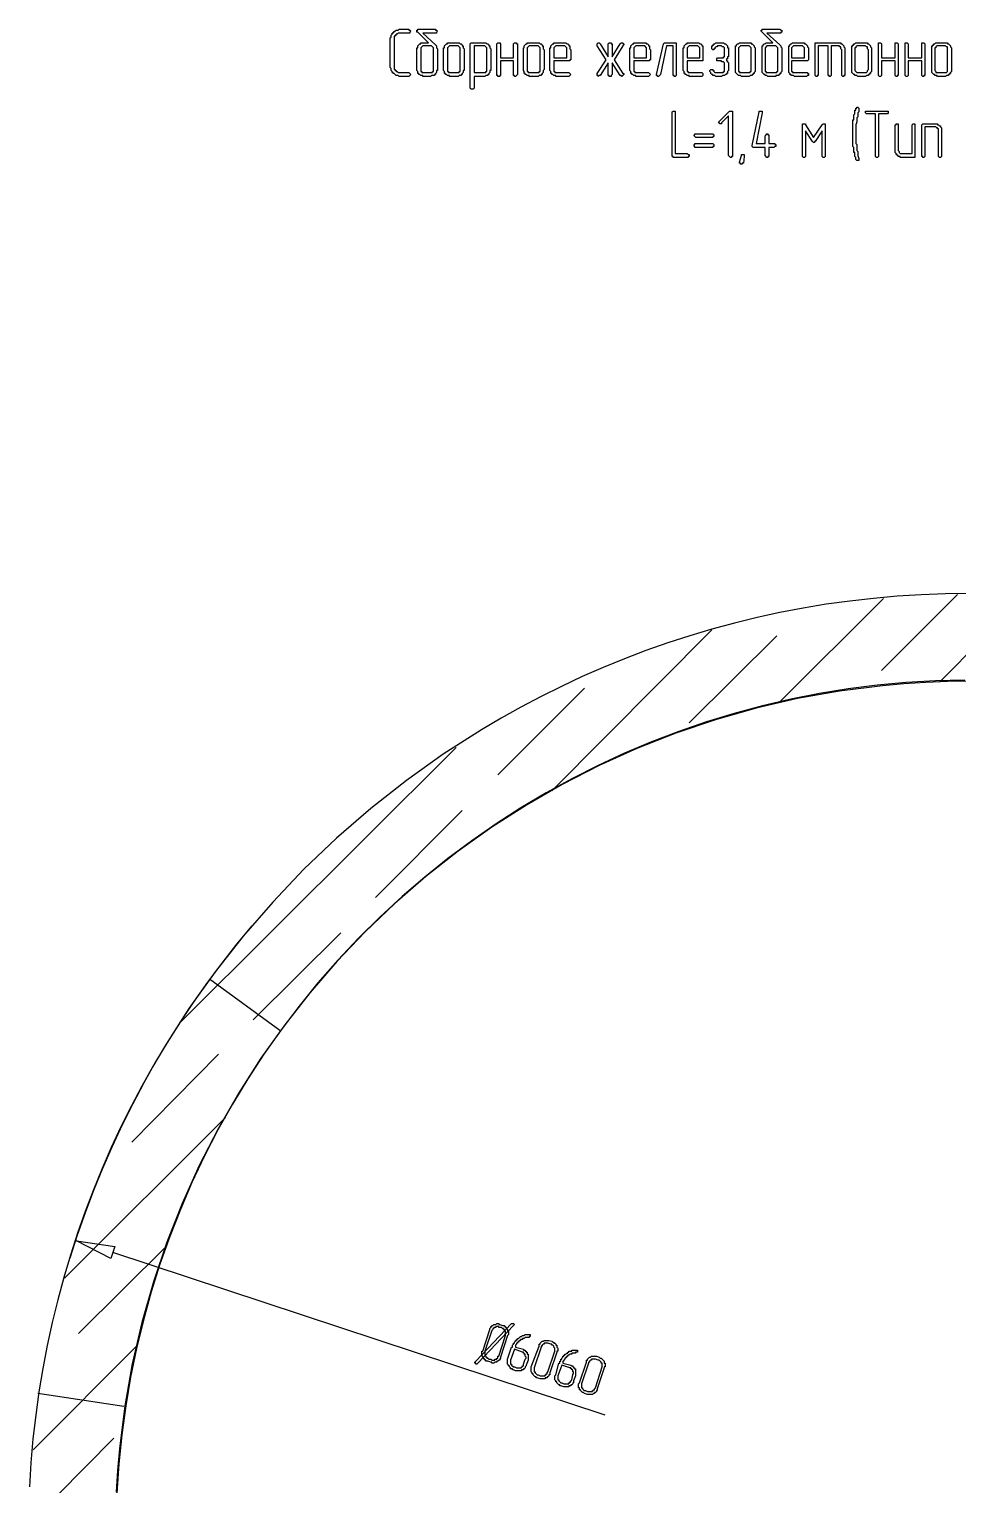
# Model space of a CAD drawing. Header units: millimetres. Extents: x 1 to 1188, y 1 to 840.
# Drawn here: x 575.1 to 634.8, y 267.4 to 361.1 of the extents above; entities that cross this region are included whole.
import ezdxf

# ---------------------------------------------------------------- set-up
doc = ezdxf.new("R2010")
doc.units = ezdxf.units.MM
doc.layers.add('GEOMETRY', color=7, linetype='Continuous')
doc.layers.add('TEXT_OUTLINE', color=7, linetype='Continuous')

msp = doc.modelspace()

# ---------------------------------------------------------------- linework, layer by layer
at = {"layer": 'GEOMETRY'}
for points in [[(599.51, 358.083), (598.876, 358.083), (598.813, 358.147), (598.685, 358.147), (598.558, 358.273), (598.494, 358.273), (598.494, 358.338), (598.431, 358.338), (598.431, 358.402), (598.368, 358.465), (598.368, 358.592), (598.304, 358.655), (598.304, 360.56), (598.368, 360.623), (598.368, 360.751), (598.431, 360.814), (598.431, 360.878), (598.494, 360.878), (598.494, 360.941), (598.558, 360.941), (598.558, 361.005), (598.621, 361.005), (598.685, 361.068), (598.813, 361.068), (598.876, 361.131), (599.51, 361.131), (599.51, 361.068), (599.573, 361.068), (599.638, 361.005), (599.573, 360.941), (599.573, 360.878), (598.813, 360.878), (598.748, 360.814), (598.685, 360.814), (598.685, 360.751), (598.621, 360.751), (598.621, 360.688), (598.558, 360.688), (598.558, 358.528), (598.621, 358.528), (598.621, 358.465), (598.685, 358.465), (598.685, 358.402), (598.748, 358.402), (598.813, 358.338), (599.51, 358.338), (599.573, 358.273), (599.638, 358.21), (599.573, 358.147)], [(601.226, 360.116), (601.289, 360.052), (601.289, 359.926), (601.352, 359.861), (601.352, 358.465), (601.289, 358.465), (601.289, 358.338), (601.226, 358.273), (601.226, 358.21), (601.161, 358.21), (601.161, 358.147), (600.971, 358.147), (600.907, 358.083), (600.4, 358.083), (600.4, 358.147), (600.272, 358.147), (600.209, 358.21), (600.145, 358.21), (600.145, 358.273), (600.082, 358.273), (600.082, 358.402), (600.019, 358.465), (600.019, 359.926), (600.082, 359.926), (600.082, 360.052), (600.209, 360.179), (600.272, 360.179), (600.272, 360.243), (600.781, 360.243), (600.082, 360.941), (600.019, 360.941), (600.019, 361.068), (600.082, 361.068), (600.082, 361.131), (601.226, 361.131), (601.226, 361.068), (601.289, 361.068), (601.352, 361.005), (601.289, 360.941), (601.289, 360.878), (600.4, 360.878)], [(623.386, 360.116), (623.451, 360.052), (623.451, 359.989), (623.514, 359.926), (623.514, 358.402), (623.451, 358.338), (623.451, 358.273), (623.386, 358.273), (623.386, 358.21), (623.323, 358.21), (623.323, 358.147), (623.132, 358.147), (623.132, 358.083), (622.625, 358.083), (622.56, 358.147), (622.434, 358.147), (622.434, 358.21), (622.37, 358.21), (622.307, 358.273), (622.244, 358.338), (622.244, 360.052), (622.307, 360.052), (622.307, 360.116), (622.37, 360.179), (622.434, 360.179), (622.497, 360.243), (622.942, 360.243), (622.18, 361.005), (622.18, 361.068), (622.244, 361.068), (622.244, 361.131), (623.386, 361.131), (623.451, 361.068), (623.514, 361.068), (623.514, 360.941), (623.451, 360.941), (623.451, 360.878), (622.56, 360.878)], [(601.098, 358.528), (601.098, 359.926), (600.971, 360.052), (600.4, 360.052), (600.335, 359.989), (600.272, 359.926), (600.272, 358.402), (600.335, 358.402), (600.335, 358.338), (601.034, 358.338), (601.034, 358.402), (601.098, 358.402)], [(603.067, 358.528), (603.067, 358.465), (603.003, 358.465), (603.003, 358.338), (602.94, 358.273), (602.94, 358.21), (602.877, 358.21), (602.877, 358.147), (602.748, 358.147), (602.685, 358.083), (602.114, 358.083), (602.114, 358.147), (601.988, 358.147), (601.923, 358.21), (601.86, 358.21), (601.86, 358.273), (601.796, 358.273), (601.796, 358.402), (601.733, 358.465), (601.733, 359.926), (601.796, 359.926), (601.796, 360.052), (601.923, 360.179), (601.988, 360.179), (601.988, 360.243), (602.748, 360.243), (602.813, 360.179), (602.877, 360.179), (602.94, 360.116), (602.94, 360.052), (603.003, 360.052), (603.003, 359.926), (603.067, 359.861)], [(602.813, 358.528), (602.813, 359.926), (602.748, 359.989), (602.685, 360.052), (602.114, 360.052), (601.988, 359.926), (601.988, 358.402), (602.051, 358.402), (602.051, 358.338), (602.748, 358.338), (602.748, 358.402), (602.813, 358.402)], [(603.702, 358.083), (603.702, 357.321), (603.639, 357.258), (603.51, 357.258), (603.447, 357.321), (603.447, 360.179), (603.51, 360.243), (604.464, 360.243), (604.527, 360.179), (604.591, 360.179), (604.654, 360.116), (604.654, 360.052), (604.718, 360.052), (604.718, 359.926), (604.781, 359.861), (604.781, 358.465), (604.718, 358.465), (604.718, 358.338), (604.654, 358.273), (604.654, 358.21), (604.591, 358.21), (604.591, 358.147), (604.464, 358.147), (604.401, 358.083)], [(603.702, 358.338), (604.464, 358.338), (604.464, 358.402), (604.527, 358.402), (604.527, 359.926), (604.401, 360.052), (603.702, 360.052)], [(606.242, 359.29), (606.242, 360.179), (606.305, 360.243), (606.432, 360.243), (606.432, 360.179), (606.495, 360.179), (606.495, 358.21), (606.369, 358.083), (606.305, 358.083), (606.305, 358.147), (606.242, 358.147), (606.242, 359.1), (605.416, 359.1), (605.416, 358.147), (605.353, 358.147), (605.353, 358.083), (605.226, 358.083), (605.226, 358.147), (605.163, 358.147), (605.163, 360.179), (605.226, 360.243), (605.353, 360.243), (605.416, 360.179), (605.416, 359.29)], [(608.21, 358.528), (608.146, 358.465), (608.146, 358.338), (608.083, 358.273), (608.083, 358.21), (608.019, 358.21), (608.019, 358.147), (607.893, 358.147), (607.829, 358.083), (607.257, 358.083), (607.257, 358.147), (607.131, 358.147), (607.067, 358.21), (607.004, 358.21), (607.004, 358.273), (606.94, 358.273), (606.94, 358.402), (606.877, 358.465), (606.877, 359.926), (606.94, 359.926), (606.94, 360.052), (607.067, 360.179), (607.131, 360.179), (607.131, 360.243), (607.893, 360.243), (607.956, 360.179), (608.019, 360.179), (608.083, 360.116), (608.083, 360.052), (608.146, 360.052), (608.146, 359.861), (608.21, 359.798)], [(607.956, 358.528), (607.956, 359.926), (607.829, 360.052), (607.257, 360.052), (607.131, 359.926), (607.131, 358.402), (607.194, 358.402), (607.194, 358.338), (607.893, 358.338), (607.893, 358.402), (607.956, 358.402)], [(608.845, 359.1), (608.845, 358.402), (608.908, 358.402), (608.908, 358.338), (609.797, 358.338), (609.86, 358.273), (609.925, 358.21), (609.86, 358.147), (609.797, 358.083), (608.972, 358.083), (608.972, 358.147), (608.845, 358.147), (608.781, 358.21), (608.718, 358.21), (608.718, 358.273), (608.655, 358.273), (608.655, 358.402), (608.591, 358.465), (608.591, 359.926), (608.655, 359.926), (608.655, 360.052), (608.781, 360.179), (608.845, 360.179), (608.845, 360.243), (609.607, 360.243), (609.67, 360.179), (609.734, 360.179), (609.797, 360.116), (609.797, 360.052), (609.86, 360.052), (609.86, 359.861), (609.925, 359.798), (609.925, 359.164), (609.86, 359.164), (609.86, 359.1)], [(608.845, 359.29), (609.67, 359.29), (609.67, 359.926), (609.544, 360.052), (608.972, 360.052), (608.845, 359.926)], [(612.592, 359.354), (613.1, 360.179), (613.164, 360.243), (613.29, 360.243), (613.29, 360.179), (613.354, 360.179), (613.354, 360.116), (613.29, 360.052), (612.719, 359.164), (613.29, 358.273), (613.354, 358.273), (613.354, 358.21), (613.227, 358.083), (613.164, 358.147), (613.1, 358.147), (612.592, 358.972), (612.592, 358.21), (612.528, 358.147), (612.528, 358.083), (612.402, 358.083), (612.402, 358.147), (612.338, 358.147), (612.338, 358.972), (611.83, 358.147), (611.766, 358.147), (611.703, 358.083), (611.703, 358.147), (611.639, 358.147), (611.639, 358.273), (612.21, 359.164), (611.639, 360.052), (611.639, 360.179), (611.703, 360.243), (611.766, 360.243), (611.83, 360.179), (612.338, 359.354), (612.338, 360.179), (612.402, 360.243), (612.528, 360.243), (612.528, 360.179), (612.592, 360.179)], [(613.989, 359.1), (613.989, 358.402), (614.052, 358.402), (614.052, 358.338), (614.941, 358.338), (615.005, 358.273), (615.068, 358.21), (614.941, 358.083), (614.116, 358.083), (614.116, 358.147), (613.989, 358.147), (613.926, 358.21), (613.861, 358.21), (613.861, 358.273), (613.798, 358.273), (613.798, 358.402), (613.734, 358.465), (613.734, 359.926), (613.798, 359.926), (613.798, 360.052), (613.861, 360.116), (613.926, 360.179), (613.989, 360.179), (613.989, 360.243), (614.751, 360.243), (614.814, 360.179), (614.878, 360.179), (614.941, 360.116), (614.941, 360.052), (615.005, 360.052), (615.005, 359.861), (615.068, 359.798), (615.068, 359.164), (615.005, 359.164), (615.005, 359.1)], [(613.989, 359.29), (614.814, 359.29), (614.814, 359.926), (614.688, 360.052), (614.116, 360.052), (613.989, 359.926)], [(616.719, 358.21), (616.719, 358.147), (616.656, 358.083), (616.592, 358.083), (616.592, 358.147), (616.529, 358.147), (616.529, 360.052), (616.084, 360.052), (615.703, 358.21), (615.577, 358.083), (615.513, 358.083), (615.513, 358.147), (615.448, 358.147), (615.448, 358.21), (615.894, 360.179), (615.957, 360.243), (616.719, 360.243)], [(617.418, 359.1), (617.418, 358.402), (617.481, 358.402), (617.481, 358.338), (618.37, 358.338), (618.433, 358.273), (618.433, 358.147), (618.37, 358.083), (617.544, 358.083), (617.544, 358.147), (617.418, 358.147), (617.354, 358.21), (617.291, 358.21), (617.291, 358.273), (617.227, 358.273), (617.227, 358.402), (617.164, 358.465), (617.164, 359.926), (617.227, 359.926), (617.227, 360.052), (617.354, 360.179), (617.418, 360.179), (617.418, 360.243), (618.18, 360.243), (618.243, 360.179), (618.306, 360.179), (618.37, 360.116), (618.37, 360.052), (618.433, 360.052), (618.433, 359.1)], [(617.418, 359.29), (618.243, 359.29), (618.243, 359.926), (618.116, 360.052), (617.544, 360.052), (617.418, 359.926)], [(619.957, 359.164), (619.957, 359.1), (620.021, 359.1), (620.021, 359.035), (620.084, 358.972), (620.084, 358.465), (620.021, 358.402), (620.021, 358.273), (619.957, 358.273), (619.957, 358.21), (619.894, 358.21), (619.831, 358.147), (619.704, 358.147), (619.64, 358.083), (619.259, 358.083), (619.195, 358.147), (619.069, 358.147), (619.069, 358.21), (619.005, 358.21), (618.942, 358.273), (618.942, 358.338), (618.878, 358.402), (618.878, 358.465), (618.942, 358.528), (619.069, 358.528), (619.069, 358.465), (619.132, 358.465), (619.132, 358.402), (619.195, 358.338), (619.767, 358.338), (619.767, 358.402), (619.831, 358.402), (619.831, 358.972), (619.767, 359.035), (619.64, 359.035), (619.64, 359.1), (619.322, 359.1), (619.322, 359.227), (619.385, 359.29), (619.767, 359.29), (619.767, 359.354), (619.831, 359.354), (619.831, 359.926), (619.767, 359.989), (619.704, 359.989), (619.64, 360.052), (619.385, 360.052), (619.322, 359.989), (619.259, 359.989), (619.195, 359.926), (619.195, 359.861), (619.132, 359.861), (619.132, 359.798), (619.069, 359.798), (619.005, 359.861), (619.005, 360.052), (619.069, 360.052), (619.069, 360.116), (619.132, 360.116), (619.132, 360.179), (619.195, 360.179), (619.259, 360.243), (619.767, 360.243), (619.831, 360.179), (619.894, 360.179), (620.021, 360.052), (620.021, 359.926), (620.084, 359.926), (620.084, 359.354), (620.021, 359.354), (620.021, 359.227), (619.957, 359.227)], [(621.798, 358.528), (621.798, 358.402), (621.735, 358.338), (621.735, 358.273), (621.672, 358.273), (621.672, 358.21), (621.608, 358.21), (621.608, 358.147), (621.481, 358.147), (621.418, 358.083), (620.91, 358.083), (620.846, 358.147), (620.719, 358.147), (620.593, 358.273), (620.529, 358.338), (620.529, 360.052), (620.593, 360.052), (620.593, 360.116), (620.656, 360.179), (620.719, 360.179), (620.783, 360.243), (621.545, 360.243), (621.545, 360.179), (621.608, 360.179), (621.735, 360.052), (621.735, 359.989), (621.798, 359.926)], [(621.545, 358.528), (621.545, 359.926), (621.418, 360.052), (620.846, 360.052), (620.719, 359.926), (620.719, 358.402), (620.783, 358.402), (620.783, 358.338), (621.481, 358.338), (621.481, 358.402), (621.545, 358.402)], [(623.259, 358.528), (623.259, 359.926), (623.132, 360.052), (622.56, 360.052), (622.434, 359.926), (622.434, 358.402), (622.497, 358.402), (622.497, 358.338), (623.196, 358.338), (623.196, 358.402), (623.259, 358.402)], [(624.148, 359.1), (624.148, 358.402), (624.213, 358.402), (624.213, 358.338), (625.165, 358.338), (625.165, 358.273), (625.228, 358.273), (625.228, 358.147), (625.165, 358.147), (625.102, 358.083), (624.339, 358.083), (624.276, 358.147), (624.148, 358.147), (624.085, 358.21), (624.021, 358.21), (624.021, 358.273), (623.958, 358.338), (623.958, 360.052), (624.021, 360.052), (624.021, 360.116), (624.085, 360.179), (624.148, 360.179), (624.213, 360.243), (624.973, 360.243), (624.973, 360.179), (625.038, 360.179), (625.165, 360.052), (625.165, 359.989), (625.228, 359.926), (625.228, 359.164), (625.165, 359.1)], [(624.148, 359.29), (624.973, 359.29), (624.973, 359.926), (624.847, 360.052), (624.276, 360.052), (624.213, 359.989), (624.148, 359.926)], [(626.498, 360.052), (625.864, 360.052), (625.864, 358.147), (625.8, 358.147), (625.8, 358.083), (625.735, 358.083), (625.672, 358.147), (625.672, 360.243), (627.323, 360.243), (627.323, 360.179), (627.388, 360.179), (627.514, 360.052), (627.514, 359.989), (627.578, 359.926), (627.578, 358.147), (627.514, 358.147), (627.514, 358.083), (627.451, 358.083), (627.388, 358.147), (627.388, 359.798), (627.323, 359.861), (627.323, 359.989), (627.26, 359.989), (627.196, 360.052), (626.689, 360.052), (626.689, 358.147), (626.626, 358.083), (626.561, 358.083), (626.561, 358.147), (626.498, 358.147)], [(629.292, 358.528), (629.292, 358.402), (629.229, 358.338), (629.229, 358.273), (629.165, 358.273), (629.165, 358.21), (629.102, 358.21), (629.102, 358.147), (628.975, 358.147), (628.91, 358.083), (628.403, 358.083), (628.34, 358.147), (628.213, 358.147), (628.213, 358.21), (628.148, 358.21), (628.085, 358.273), (628.022, 358.338), (628.022, 360.052), (628.085, 360.052), (628.085, 360.116), (628.148, 360.116), (628.148, 360.179), (628.213, 360.179), (628.277, 360.243), (629.039, 360.243), (629.039, 360.179), (629.102, 360.179), (629.229, 360.052), (629.229, 359.989), (629.292, 359.926)], [(629.102, 358.528), (629.102, 359.798), (629.039, 359.861), (629.039, 359.989), (628.975, 359.989), (628.91, 360.052), (628.34, 360.052), (628.277, 359.989), (628.277, 359.926), (628.213, 359.926), (628.213, 358.465), (628.34, 358.338), (628.975, 358.338), (629.039, 358.402), (629.039, 358.465)], [(630.816, 359.29), (630.816, 360.243), (630.943, 360.243), (631.006, 360.179), (631.006, 358.147), (630.943, 358.147), (630.943, 358.083), (630.88, 358.083), (630.816, 358.147), (630.816, 359.1), (629.927, 359.1), (629.927, 358.147), (629.864, 358.083), (629.801, 358.083), (629.736, 358.147), (629.736, 360.243), (629.864, 360.243), (629.927, 360.179), (629.927, 359.29)], [(632.531, 359.29), (632.531, 360.243), (632.657, 360.243), (632.721, 360.179), (632.721, 358.147), (632.657, 358.147), (632.657, 358.083), (632.594, 358.083), (632.531, 358.147), (632.531, 359.1), (631.642, 359.1), (631.642, 358.147), (631.578, 358.083), (631.515, 358.083), (631.452, 358.147), (631.452, 360.243), (631.578, 360.243), (631.642, 360.179), (631.642, 359.29)], [(634.435, 358.528), (634.435, 358.402), (634.372, 358.338), (634.372, 358.273), (634.308, 358.273), (634.308, 358.21), (634.245, 358.21), (634.245, 358.147), (634.118, 358.147), (634.055, 358.083), (633.546, 358.083), (633.483, 358.147), (633.356, 358.147), (633.356, 358.21), (633.293, 358.21), (633.229, 358.273), (633.166, 358.338), (633.166, 360.052), (633.229, 360.052), (633.229, 360.116), (633.293, 360.116), (633.293, 360.179), (633.356, 360.179), (633.419, 360.243), (634.181, 360.243), (634.181, 360.179), (634.245, 360.179), (634.372, 360.052), (634.372, 359.989), (634.435, 359.926)], [(634.181, 358.528), (634.181, 359.989), (634.118, 359.989), (634.055, 360.052), (633.483, 360.052), (633.419, 359.989), (633.419, 359.926), (633.356, 359.926), (633.356, 358.465), (633.419, 358.402), (633.419, 358.338), (634.118, 358.338), (634.181, 358.402)], [(628.467, 352.814), (628.467, 352.685), (628.34, 352.685), (628.277, 352.75), (628.277, 352.877), (628.213, 352.94), (628.213, 353.194), (628.148, 353.194), (628.148, 353.511), (628.085, 353.576), (628.085, 355.29), (628.148, 355.29), (628.148, 355.607), (628.213, 355.67), (628.213, 355.925), (628.277, 355.925), (628.277, 356.052), (628.34, 356.052), (628.34, 356.115), (628.403, 356.115), (628.467, 356.052), (628.467, 355.797), (628.403, 355.734), (628.403, 355.48), (628.34, 355.417), (628.34, 355.163), (628.277, 354.972), (628.277, 353.766), (628.34, 353.702), (628.34, 353.321), (628.403, 353.257), (628.403, 353.004)], [(617.418, 352.877), (616.529, 352.877), (616.529, 352.94), (616.465, 352.94), (616.465, 355.797), (616.529, 355.86), (616.656, 355.86), (616.656, 353.131), (617.418, 353.131), (617.481, 353.067), (617.544, 353.067), (617.544, 352.94), (617.481, 352.94), (617.481, 352.877)], [(620.339, 353.004), (620.339, 352.94), (620.276, 352.94), (620.276, 352.877), (620.211, 352.877), (620.084, 353.004), (620.084, 355.544), (619.64, 355.098), (619.64, 355.035), (619.514, 355.035), (619.514, 355.098), (619.45, 355.098), (619.45, 355.163), (620.148, 355.86), (620.339, 355.86)], [(622.689, 353.766), (623.069, 353.766), (623.069, 353.702), (623.132, 353.702), (623.132, 353.576), (623.069, 353.576), (623.006, 353.511), (622.689, 353.511), (622.689, 352.94), (622.625, 352.94), (622.625, 352.877), (622.56, 352.877), (622.434, 353.004), (622.434, 353.511), (621.672, 353.511), (621.608, 353.576), (621.608, 353.639), (622.053, 355.797), (622.053, 355.86), (622.244, 355.86), (622.244, 355.734), (621.863, 353.766), (622.434, 353.766), (622.434, 354.273), (622.497, 354.338), (622.56, 354.401), (622.625, 354.401), (622.625, 354.338), (622.689, 354.338)], [(629.546, 355.67), (628.975, 355.67), (628.91, 355.734), (628.91, 355.86), (630.371, 355.86), (630.371, 355.734), (630.308, 355.67), (629.736, 355.67), (629.736, 352.94), (629.673, 352.877), (629.609, 352.877), (629.546, 352.94)], [(619.069, 354.146), (617.989, 354.146), (617.863, 354.273), (617.863, 354.338), (617.926, 354.338), (617.926, 354.401), (619.069, 354.401), (619.132, 354.338), (619.132, 354.21), (619.069, 354.21)], [(626.307, 353.004), (626.307, 352.94), (626.244, 352.877), (626.181, 352.877), (626.117, 352.94), (626.117, 354.591), (625.672, 353.893), (625.609, 353.893), (625.609, 353.829), (625.545, 353.829), (625.482, 353.893), (625.038, 354.591), (625.038, 352.94), (624.973, 352.877), (624.91, 352.877), (624.847, 352.94), (624.847, 355.035), (625.038, 355.035), (625.038, 354.972), (625.545, 354.146), (626.117, 354.972), (626.181, 355.035), (626.307, 355.035)], [(632.085, 353.004), (632.085, 352.877), (631.133, 352.877), (631.133, 352.94), (631.006, 352.94), (631.006, 353.004), (630.943, 353.004), (630.943, 353.067), (630.88, 353.067), (630.88, 353.131), (630.816, 353.194), (630.816, 354.972), (630.88, 354.972), (630.88, 355.035), (631.006, 355.035), (631.006, 353.321), (631.07, 353.257), (631.07, 353.194), (631.133, 353.131), (631.895, 353.131), (631.895, 354.972), (631.959, 355.035), (632.085, 355.035)], [(633.801, 353.004), (633.801, 352.94), (633.738, 352.877), (633.673, 352.877), (633.61, 352.94), (633.61, 354.718), (633.546, 354.718), (633.546, 354.781), (633.483, 354.781), (633.419, 354.845), (632.721, 354.845), (632.721, 352.94), (632.657, 352.877), (632.594, 352.877), (632.594, 352.94), (632.531, 352.94), (632.531, 354.972), (632.594, 355.035), (633.546, 355.035), (633.546, 354.972), (633.61, 354.972), (633.673, 354.908), (633.738, 354.908), (633.738, 354.845), (633.801, 354.781)], [(619.069, 353.511), (617.926, 353.511), (617.926, 353.576), (617.863, 353.576), (617.863, 353.702), (617.926, 353.702), (617.926, 353.766), (619.069, 353.766), (619.132, 353.702), (619.132, 353.576), (619.069, 353.576)], [(621.038, 352.495), (620.973, 352.495), (620.973, 352.432), (620.846, 352.432), (620.846, 352.495), (620.783, 352.495), (620.783, 352.559), (620.91, 353.004), (620.91, 353.067), (621.101, 353.067), (621.101, 352.94)], [(580.588, 282.772), (580.333, 282.01), (578.11, 283.154)], [(606.242, 277.693), (603.956, 275.28), (603.892, 275.216), (603.829, 275.216), (603.829, 275.28), (603.765, 275.28), (603.765, 275.343), (603.829, 275.406), (606.115, 277.819), (606.242, 277.819), (606.305, 277.756)], [(605.416, 275.66), (605.416, 275.597), (605.353, 275.533), (605.353, 275.47), (605.289, 275.47), (605.226, 275.406), (605.163, 275.406), (605.163, 275.343), (605.035, 275.343), (604.971, 275.28), (604.844, 275.28), (604.844, 275.343), (604.781, 275.343), (604.591, 275.406), (604.464, 275.406), (604.464, 275.47), (604.401, 275.47), (604.401, 275.533), (604.336, 275.533), (604.336, 275.597), (604.273, 275.66), (604.273, 275.723), (604.209, 275.723), (604.209, 276.042), (604.273, 276.042), (604.718, 277.439), (604.718, 277.502), (604.781, 277.566), (604.781, 277.629), (604.844, 277.629), (604.844, 277.693), (604.908, 277.693), (604.971, 277.756), (605.098, 277.756), (605.163, 277.819), (605.289, 277.819), (605.289, 277.756), (605.353, 277.756), (605.543, 277.693), (605.67, 277.693), (605.67, 277.629), (605.733, 277.629), (605.733, 277.566), (605.797, 277.566), (605.797, 277.502), (605.86, 277.439), (605.86, 277.311), (605.923, 277.311), (605.923, 277.121), (605.86, 277.057)], [(605.289, 275.723), (605.733, 277.057), (605.733, 277.311), (605.67, 277.376), (605.67, 277.439), (605.606, 277.439), (605.606, 277.502), (605.543, 277.502), (605.48, 277.566), (605.289, 277.566), (605.289, 277.629), (605.098, 277.629), (605.098, 277.566), (604.971, 277.566), (604.971, 277.502), (604.908, 277.502), (604.908, 277.439), (604.844, 277.376), (604.401, 276.042), (604.401, 275.788), (604.464, 275.723), (604.464, 275.66), (604.527, 275.66), (604.527, 275.597), (604.591, 275.597), (604.654, 275.533), (604.781, 275.533), (604.844, 275.47), (605.035, 275.47), (605.035, 275.533), (605.163, 275.533), (605.163, 275.597), (605.226, 275.597), (605.226, 275.723)], [(606.115, 276.295), (606.178, 276.295), (606.178, 276.422), (606.242, 276.485), (606.242, 276.55), (606.305, 276.55), (606.305, 276.614), (606.369, 276.677), (606.369, 276.74), (606.432, 276.74), (606.432, 276.804), (606.495, 276.804), (606.495, 276.867), (606.559, 276.867), (606.685, 276.994), (606.75, 276.994), (606.814, 277.057), (606.94, 277.057), (607.004, 277.121), (607.321, 277.121), (607.321, 276.994), (607.257, 276.994), (607.257, 276.931), (607.004, 276.931), (606.94, 276.867), (606.814, 276.867), (606.814, 276.804), (606.685, 276.804), (606.685, 276.74), (606.622, 276.74), (606.622, 276.677), (606.559, 276.677), (606.559, 276.614), (606.495, 276.614), (606.495, 276.55), (606.432, 276.55), (606.432, 276.485), (606.369, 276.422), (606.369, 276.295), (606.877, 276.169), (606.877, 276.105), (607.004, 276.105), (607.004, 276.042), (607.067, 276.042), (607.067, 275.978), (607.131, 275.978), (607.131, 275.852), (607.194, 275.852), (607.194, 275.47), (607.067, 275.153), (607.067, 275.089), (607.004, 275.026), (607.004, 274.963), (606.94, 274.898), (606.877, 274.898), (606.877, 274.835), (606.75, 274.835), (606.75, 274.771), (606.369, 274.771), (606.242, 274.835), (606.178, 274.835), (606.178, 274.898), (606.052, 274.898), (606.052, 274.963), (605.988, 275.026), (605.988, 275.089), (605.923, 275.089), (605.923, 275.153), (605.86, 275.216), (605.86, 275.533)], [(608.591, 274.644), (608.591, 274.518), (608.528, 274.518), (608.528, 274.454), (608.464, 274.391), (608.401, 274.391), (608.401, 274.327), (608.273, 274.327), (608.273, 274.264), (607.956, 274.264), (607.766, 274.327), (607.702, 274.327), (607.702, 274.391), (607.639, 274.391), (607.576, 274.454), (607.511, 274.518), (607.511, 274.581), (607.448, 274.581), (607.448, 274.644), (607.384, 274.708), (607.384, 275.026), (607.893, 276.359), (607.893, 276.485), (607.956, 276.485), (607.956, 276.55), (608.083, 276.677), (608.146, 276.677), (608.21, 276.74), (608.528, 276.74), (608.718, 276.677), (608.781, 276.614), (608.845, 276.614), (608.845, 276.55), (608.908, 276.55), (608.972, 276.485), (608.972, 276.422), (609.035, 276.422), (609.035, 276.295), (609.098, 276.232), (609.098, 276.042), (609.035, 276.042), (609.035, 275.978)], [(608.464, 274.708), (608.908, 276.042), (608.908, 276.232), (608.845, 276.295), (608.845, 276.359), (608.781, 276.422), (608.718, 276.422), (608.718, 276.485), (608.655, 276.485), (608.464, 276.55), (608.21, 276.55), (608.21, 276.485), (608.146, 276.485), (608.083, 276.422), (608.083, 276.359), (608.019, 276.359), (608.019, 276.295), (607.576, 274.963), (607.576, 274.708), (607.639, 274.708), (607.639, 274.644), (607.766, 274.518), (607.829, 274.518), (607.956, 274.454), (608.273, 274.454), (608.273, 274.518), (608.338, 274.518), (608.338, 274.581), (608.401, 274.581), (608.401, 274.644)], [(606.305, 276.169), (606.052, 275.47), (606.052, 275.216), (606.115, 275.216), (606.115, 275.153), (606.242, 275.026), (606.305, 275.026), (606.432, 274.963), (606.75, 274.963), (606.75, 275.026), (606.814, 275.026), (606.814, 275.089), (606.877, 275.089), (606.877, 275.216), (607.004, 275.533), (607.067, 275.597), (607.067, 275.66), (607.004, 275.723), (607.004, 275.852), (606.94, 275.852), (606.94, 275.915), (606.877, 275.915), (606.877, 275.978), (606.814, 275.978)], [(609.163, 275.28), (609.227, 275.28), (609.227, 275.406), (609.29, 275.406), (609.29, 275.533), (609.353, 275.533), (609.353, 275.597), (609.417, 275.66), (609.417, 275.723), (609.48, 275.723), (609.48, 275.788), (609.544, 275.788), (609.544, 275.852), (609.607, 275.852), (609.67, 275.915), (609.734, 275.915), (609.734, 275.978), (609.797, 275.978), (609.797, 276.042), (609.989, 276.042), (609.989, 276.105), (610.369, 276.105), (610.369, 275.978), (610.242, 275.978), (610.242, 275.915), (609.989, 275.915), (609.989, 275.852), (609.86, 275.852), (609.797, 275.788), (609.734, 275.788), (609.734, 275.723), (609.67, 275.723), (609.67, 275.66), (609.607, 275.66), (609.607, 275.597), (609.544, 275.597), (609.544, 275.533), (609.48, 275.47), (609.48, 275.406), (609.417, 275.406), (609.417, 275.28), (609.925, 275.153), (609.989, 275.089), (610.052, 275.089), (610.052, 275.026), (610.115, 275.026), (610.115, 274.963), (610.179, 274.963), (610.179, 274.898), (610.242, 274.898), (610.242, 274.454), (610.115, 274.136), (610.115, 274.009), (610.052, 274.009), (610.052, 273.946), (609.989, 273.882), (609.925, 273.882), (609.925, 273.819), (609.797, 273.819), (609.797, 273.756), (609.48, 273.756), (609.29, 273.819), (609.227, 273.819), (609.227, 273.882), (609.163, 273.882), (609.098, 273.946), (609.035, 274.009), (609.035, 274.073), (608.972, 274.073), (608.972, 274.136), (608.908, 274.201), (608.908, 274.454), (608.972, 274.518)], [(611.639, 273.629), (611.639, 273.502), (611.576, 273.502), (611.576, 273.439), (611.513, 273.375), (611.448, 273.375), (611.448, 273.31), (611.385, 273.31), (611.321, 273.247), (611.004, 273.247), (610.814, 273.31), (610.751, 273.375), (610.686, 273.375), (610.559, 273.502), (610.559, 273.565), (610.496, 273.565), (610.496, 273.692), (610.432, 273.692), (610.432, 273.946), (610.496, 274.009), (610.941, 275.343), (610.941, 275.47), (611.004, 275.47), (611.004, 275.533), (611.131, 275.66), (611.194, 275.66), (611.258, 275.723), (611.576, 275.723), (611.766, 275.66), (611.83, 275.597), (611.893, 275.597), (612.083, 275.406), (612.083, 275.28), (612.147, 275.28), (612.147, 275.026), (612.083, 275.026), (612.083, 274.963)], [(611.513, 273.692), (611.956, 275.026), (611.956, 275.28), (611.893, 275.28), (611.893, 275.343), (611.766, 275.47), (611.703, 275.47), (611.513, 275.533), (611.258, 275.533), (611.258, 275.47), (611.194, 275.47), (611.131, 275.406), (611.131, 275.343), (611.068, 275.343), (611.068, 275.28), (610.623, 273.946), (610.623, 273.692), (610.686, 273.692), (610.686, 273.629), (610.751, 273.565), (610.814, 273.502), (610.877, 273.502), (611.004, 273.439), (611.321, 273.439), (611.321, 273.502), (611.385, 273.502), (611.385, 273.565), (611.448, 273.565), (611.448, 273.629)], [(609.353, 275.153), (609.098, 274.454), (609.098, 274.201), (609.163, 274.201), (609.163, 274.136), (609.29, 274.009), (609.353, 274.009), (609.48, 273.946), (609.797, 273.946), (609.797, 274.009), (609.86, 274.009), (609.86, 274.073), (609.925, 274.073), (609.925, 274.136), (609.989, 274.201), (610.052, 274.518), (610.052, 274.581), (610.115, 274.581), (610.115, 274.708), (610.052, 274.708), (610.052, 274.835), (609.989, 274.835), (609.989, 274.898), (609.925, 274.898), (609.925, 274.963), (609.86, 274.963)]]:
    msp.add_lwpolyline(points, close=True, dxfattribs=at)
for points in [[(623.323, 317.76), (630.054, 324.492)], [(629.927, 319.856), (634.817, 324.746)], [(633.673, 319.094), (639.198, 324.682)], [(608.718, 312.109), (619.005, 322.46)], [(617.544, 316.491), (623.196, 322.079)], [(605.226, 313.126), (610.814, 318.714)], [(584.842, 297.251), (602.558, 314.904)], [(597.352, 305.252), (602.94, 310.84)], [(589.478, 297.378), (595.129, 302.966)], [(591.192, 296.679), (586.683, 299.981)], [(581.667, 289.504), (587.255, 295.155)], [(577.348, 280.741), (587.7, 291.091)], [(578.239, 277.184), (583.89, 282.772)], [(612.147, 271.914), (580.46, 282.392)], [(575.317, 269.692), (582.048, 276.422)], [(581.159, 272.485), (575.634, 273.31)], [(575.064, 264.929), (580.523, 270.454)]]:
    msp.add_lwpolyline(points, dxfattribs=at)
at = {"layer": 'TEXT_OUTLINE'}
for points in [[(635.61, 324.809), (634.046, 324.789), (632.491, 324.73), (630.947, 324.632), (629.413, 324.496), (627.891, 324.322), (626.38, 324.111), (624.882, 323.862), (623.395, 323.578), (621.922, 323.257), (620.463, 322.901), (619.018, 322.51), (617.587, 322.084), (616.171, 321.625), (614.771, 321.131), (613.386, 320.605), (612.018, 320.046), (610.667, 319.455), (609.334, 318.832), (608.018, 318.178), (606.72, 317.494), (605.441, 316.779), (604.182, 316.034), (601.723, 314.458), (599.346, 312.768), (597.057, 310.969), (594.858, 309.064), (592.753, 307.057), (590.746, 304.952), (588.841, 302.753), (587.041, 300.463), (585.352, 298.087), (583.775, 295.627), (583.03, 294.368), (582.316, 293.089), (581.631, 291.792), (580.977, 290.476), (580.354, 289.142), (579.763, 287.791), (579.204, 286.423), (578.678, 285.039), (578.185, 283.638), (577.725, 282.222), (577.3, 280.792), (576.908, 279.346), (576.552, 277.887), (576.232, 276.414), (575.947, 274.928), (575.699, 273.429), (575.487, 271.918), (575.313, 270.396), (575.177, 268.862), (575.079, 267.318)], [(635.61, 319.158), (634.19, 319.14), (632.779, 319.086), (631.377, 318.997), (629.985, 318.874), (627.231, 318.524), (624.521, 318.04), (621.859, 317.426), (619.248, 316.684), (616.692, 315.819), (614.193, 314.834), (611.756, 313.732), (609.383, 312.517), (607.079, 311.192), (604.847, 309.761), (602.69, 308.227), (600.611, 306.594), (598.615, 304.864), (596.704, 303.042), (594.882, 301.131), (593.152, 299.135), (591.519, 297.056), (589.985, 294.899), (588.554, 292.667), (587.229, 290.363), (586.014, 287.99), (584.912, 285.553), (583.927, 283.054), (583.062, 280.498), (582.32, 277.887), (581.706, 275.225), (581.222, 272.515), (580.872, 269.761), (580.749, 268.369), (580.66, 266.967)], [(635.291, 319.222), (633.406, 319.179), (631.526, 319.07), (629.653, 318.898), (627.789, 318.662), (625.936, 318.363), (624.095, 318), (622.268, 317.575), (620.456, 317.089), (618.662, 316.54), (616.886, 315.93), (615.131, 315.26), (613.398, 314.528), (611.688, 313.737), (610.004, 312.887), (608.348, 311.977), (606.719, 311.008), (605.122, 309.981), (603.556, 308.896), (602.024, 307.753), (600.527, 306.554), (599.067, 305.297), (597.646, 303.984), (596.265, 302.616)], [(589.398, 303.418), (588.418, 302.232), (587.469, 301.024), (586.551, 299.792), (585.666, 298.539), (584.814, 297.265), (583.994, 295.971), (583.208, 294.656), (582.455, 293.322), (581.736, 291.97), (581.052, 290.6), (580.402, 289.212), (579.787, 287.808), (579.207, 286.388), (578.664, 284.952), (578.156, 283.502), (577.685, 282.038)], [(596.265, 302.616), (594.933, 301.199), (593.658, 299.744), (592.44, 298.252), (591.279, 296.723), (590.177, 295.161), (589.132, 293.567), (588.147, 291.942), (587.22, 290.289), (586.353, 288.608), (585.546, 286.901), (584.799, 285.171), (584.112, 283.418), (583.487, 281.644), (582.922, 279.852), (582.419, 278.042), (581.978, 276.217), (581.6, 274.378), (581.284, 272.526), (581.032, 270.664), (580.843, 268.792), (580.717, 266.914)]]:
    msp.add_lwpolyline(points, dxfattribs=at)

doc.saveas('drawing.dxf')
